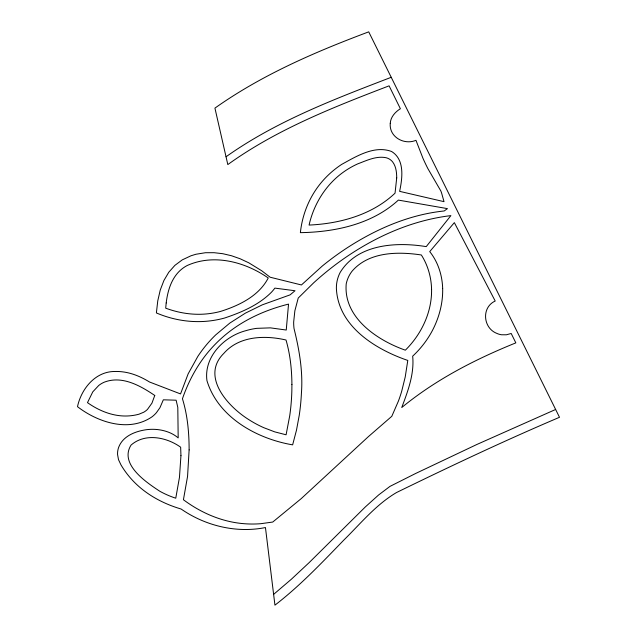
<?xml version="1.0" encoding="UTF-8"?>
<svg xmlns="http://www.w3.org/2000/svg" width="637" height="637" viewBox="0 0 637 637"><rect width="100%" height="100%" fill="white"/><g stroke="black" fill="none" stroke-linecap="round" stroke-linejoin="round"><path stroke-width="0.96" d="M273.615 594.385L291.412 579.192L309.112 562.654L365.399 506.869L378.593 494.989L389.987 486.381L415.611 473.49L476.93 444.443L555.639 409.464M226.039 156.774C276.219 121.181 334.194 99.221 391.229 77.3M390.258 123.315C388.976 136.979 404.089 145.363 415.961 140.315L423.016 158.43A244.704 212.36 19.9 0 0 427.857 168.574L440.836 190.957A31.786 29.445 12 0 1 441.807 193.767L444.013 201.658L399.63 191.355C402.361 178.296 404.981 159.712 391.612 151.502C374.381 145.045 356.338 156.368 341.615 164.434A100.033 93.719 13.1 0 0 317.067 188.019C307.751 201.133 302.065 216.684 300.377 232.656C335.102 232.083 372.096 224.28 398.364 200.098L447.445 208.625L444.204 210.966C409.121 214.597 375.997 229.057 346.663 248.159A330.579 309.248 49.4 0 0 322.218 266.091L301.428 284.962L270.144 277.222L261.656 270.725L248.796 262.818L240.165 258.781L231.494 255.74L222.807 253.709L214.12 252.698L205.433 252.722L195.87 254.267L190.996 255.779L182.278 259.864L174.896 265.358L168.789 272.23L163.932 280.455L160.269 289.986L157.769 300.823L156.383 312.934C170.517 318.978 185.94 322.051 201.316 321.566A94.125 88.352 -11.1 0 0 224.383 318.094C241.272 312.48 258.606 305.099 271.386 292.287A49.638 47.09 -8 0 0 274.865 288.115L295.027 290.743L290.106 294.859L262.364 304.812L245.396 313.141L229.814 323.086L215.744 334.855A127.854 126.667 19.3 0 0 197.804 356.449L188.154 373.839L180.542 393.929L149.536 382.009C141.199 376.889 131.978 372.892 122.185 371.801A53.293 50.952 -40.9 0 0 114.939 371.482C95.375 371.339 81.281 388.849 77.491 406.677C97.851 422.371 129.048 432.65 152.1 416.765A29.039 27.853 -35.2 0 0 156.431 412.657L159.943 407.704L163.335 399.805L176.123 400.203L177.803 407.393L178.185 437.898C172.468 432.961 165.039 430.429 157.618 429.577A48.723 47.05 -51.4 0 0 146.271 429.72C135.331 431.297 122.989 436.003 118.729 447.142A18.68 17.971 -46.1 0 0 117.566 454.523L118.506 459.675L120.95 464.859A92.843 90.709 -34.4 0 0 131.915 479.661C145.005 493.986 162.594 503.58 181.083 509.011A119.031 117.423 -20.4 0 0 196.069 517.809C217.376 528.272 242.084 532.245 265.454 527.547L274.937 605.15C300.067 585.809 321.916 562.686 343.932 539.977C360.717 523.471 376.005 504.592 396.525 492.528C450.303 466.292 504.432 440.708 559.509 417.283L368.727 31.85C315.092 51.947 261.887 74.855 214.924 108.115L227.815 164.577C276.705 129.391 333.231 107.255 389.096 85.836L400.386 108.736C395.251 111.913 390.616 117.017 390.258 123.315M180.948 455.646L179.467 477.328L175.764 498.198A92.771 90.693 -31.8 0 1 159.935 491.326C146.279 482.392 119.031 464.126 131.063 445.072C145.109 432.786 166.599 437.101 180.653 447.206L180.948 455.646M291.913 384.398L291.85 390.561A223.929 211.373 -37.4 0 1 289.724 415.794L286.093 434.792L274.77 431.878L263.758 427.682A109.325 105.766 5.1 0 1 248.303 419.305C227.871 406.43 200.44 376.292 223.874 353.336C239.146 335.842 264.952 335.11 286.013 340.007C290.209 354.403 291.786 369.436 291.913 384.398M189.125 449.905L187.565 476.38L183.424 499.734C199.262 511.559 217.774 520.095 237.418 522.953A103.536 102.398 -22.6 0 0 260.82 523.694L272.74 522.045L301.205 498.636L368.369 436.656L391.803 416.303L398.436 401.031A153.7 149.392 -8.6 0 0 401.7 391.269L405.228 376.929L407.791 360.431C375.392 349.379 337.865 326.16 336.376 288.107A36.835 35.043 13.2 0 1 340.214 272.349C357.66 243.899 396.533 241.765 426.225 246.623L450.892 215.617C410.188 220.466 371.936 238.198 338.988 262.125A339.688 316.836 50.5 0 0 313.571 282.916L298.227 298.052L294.859 310.816L293.665 322.067A54.376 52.322 12.3 0 0 294.031 328.557C299.271 349.673 303.077 371.355 301.42 393.244A230.642 217.822 -37 0 1 299.239 415.332L296.484 430.182L292.638 444.849C256.815 438.789 218.013 417.307 206.945 380.623C203.705 356.887 224.12 336.328 245.834 330.683A68.008 66.957 -9.2 0 1 256.719 328.35L270.414 327.864L286.244 330.038L288.537 304.112C264.825 310.036 241.956 320.419 223.412 336.551A135.657 134.447 31.2 0 0 205.401 355.526C195.368 368.505 187.78 383.259 182.445 398.754C187.557 415.276 189.101 432.682 189.125 449.905M442.667 288.601C443.002 303.276 439.084 317.839 432.268 330.778A103.154 98.361 8.3 0 1 412.672 356.163C414.44 373.967 407.911 391.166 401.732 407.529C435.74 379.588 475.194 359.284 515.835 342.873L511.208 333.485L506.367 334.791L501.526 334.767A16.514 15.415 27.6 0 1 496.868 333.406C483.069 328.127 481.19 307.4 495.204 301.022L454.348 222.639L429.728 251.607C438.081 262.046 442.277 275.327 442.667 288.601M431.575 289.397C431.974 312.234 421.407 334.29 405.347 350.183C377.208 340.269 343.271 317.624 346.217 283.887A33.689 32.033 14.1 0 1 351.99 271.29C368.743 251.663 397.822 251.44 421.352 254.975C427.881 265.223 431.313 277.278 431.575 289.397M396.716 177.882L395.044 193.17C372.112 214.884 339.959 223.675 309.08 225.068C313.723 204.509 325.356 185.367 342.435 172.826A87.006 81.464 12.5 0 1 357.675 163.892C366.689 160.516 376.332 155.675 386.213 157.745A11.745 10.821 8.3 0 1 392.623 161.894C396.071 166.432 396.676 172.364 396.716 177.882M166.193 302.965L165.7 308.165C177.054 312.385 189.173 314.622 201.3 314.256A79.872 75.102 -11.3 0 0 220.537 311.421C239.074 305.569 258.877 296.07 268.249 277.979C245.149 261.855 213.642 253.446 186.991 265.613A32.614 31.102 -14.2 0 0 178.392 272.206C170.676 280.543 167.539 291.953 166.193 302.965M154.759 395.466L151.948 403.149L147.465 409.408A18.194 17.454 -35.5 0 1 143.707 412.227L138.977 414.201A50.1 47.823 -31.4 0 1 129.486 415.857C114.413 417.076 99.619 411.247 87.484 402.64L92.771 391.874L98.743 385.465A24.015 22.924 -37.7 0 1 104.325 382.16C122.073 375.297 140.363 385.719 154.759 395.466"/></g></svg>
